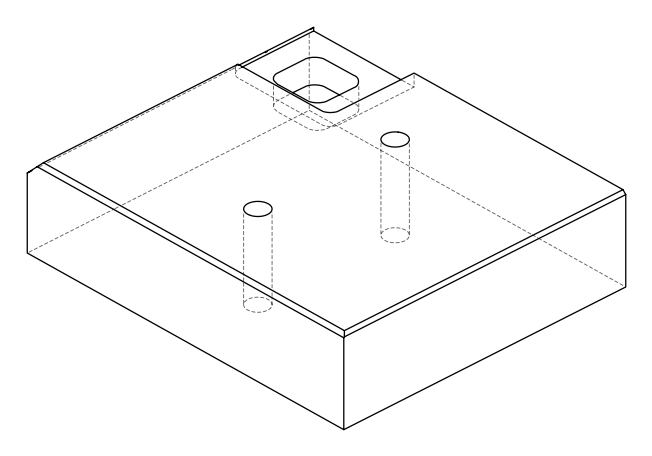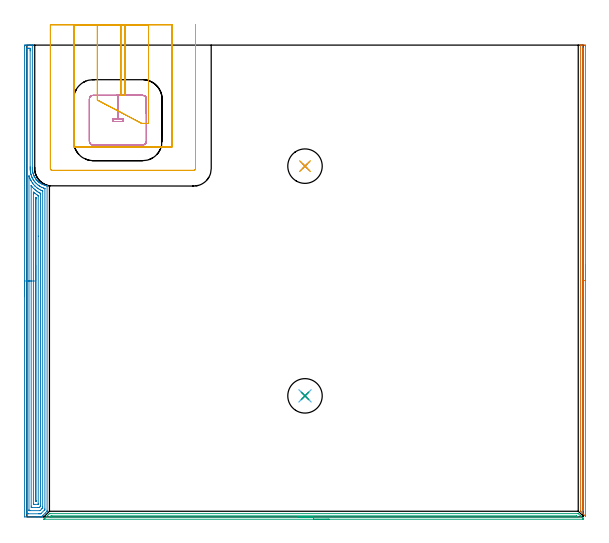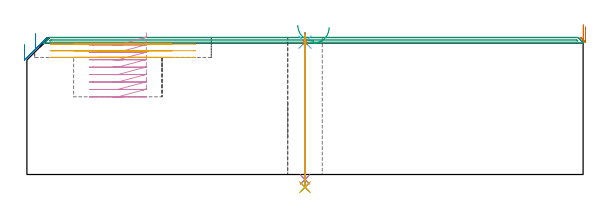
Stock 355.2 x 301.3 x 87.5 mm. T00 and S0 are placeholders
(PLAN: 11 operations, 6 tool changes, 34.4 min)
(1 AREA_MILL | FG_CHAMFER_SURFACE | UGT0205_001 | 4.93 min | 1454 mm3)
(2 AREA_MILL_1 | FG_CHAMFER_SURFACE_1 | UGT0205_001 | 11.84 min | 31210 mm3)
(3 AREA_MILL_2 | FG_CHAMFER_SURFACE_2 | UGT0205_001 | 5.61 min | 2201 mm3)
(4 MILL_RECTANGULAR_POCKET | POCKET_RECTANGULAR_STRAIGHT | UGT0201_136 | Follow Part, ap 5, ae 75% | 4.09 min | 105521 mm3)
(5 MILL_SLOT | SLOT_PARTIAL_RECTANGULAR | UGT0201_136 | Follow Part, ap 5, ae 75% | 6.33 min | 89032 mm3)
(6 SPOT_DRILL | STEP1HOLE | NXT0321_9005460120000 | 0.05 min | 175 mm3)
(7 SPOT_DRILL_1 | STEP1HOLE_1 | NXT0321_9005460120000 | 0.05 min | 176 mm3)
(8 DRILL_THROUGH_HOLE_INTO_CENTER | STEP1HOLE | NXT0301_065 | 0.37 min | 5923 mm3)
(9 DRILL_TO_ENLARGE_THROUGH_HOLE | STEP1HOLE | UGT0301_053 | 0.39 min | 27136 mm3)
(10 DRILL_THROUGH_HOLE_INTO_CENTER_1 | STEP1HOLE_1 | NXT0301_065 | 0.37 min | 5910 mm3)
(11 DRILL_TO_ENLARGE_THROUGH_HOLE_1 | STEP1HOLE_1 | UGT0301_053 | 0.39 min | 27128 mm3)
(TOOL UGT0205_001 | Chamfer Mill 20 x 3 x 45 deg. | D20 FL50 Z2)
(TOOL UGT0201_136 | Carbide End Mill 20.0 | D20 FL30 Z4)
(TOOL NXT0321_9005460120000 | NC Spot Drill, 142deg, 12mm, Carbide, Uncoated | D12 PA142 FL30 Z2)
(TOOL NXT0301_065 | Carbide Drill 9.4mm [860.1-0940-075A1-MM 2214] | D9.4 PA140 FL98 Z2)
(TOOL UGT0301_053 | Twist Drill 22 mm | D22 PA118 FL150 Z2)
(OP 1 AREA_MILL)
G17 G21 G94 G90
T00 M6
G54
G17 G0 G90 X356.7 Y160.9 S1061 M3
G43 Z97.5 H0
Z94.4
G94 G1 Y160.862 Z93.528 F250.
Y160.748 Z92.664
Y160.559 Z91.812
Y160.297 Z90.98
Y159.963 Z90.174
Y159.56 Z89.4
Y159.092 Z88.664
Y158.56 Z87.972
Y157.971 Z87.329
Y157.328 Z86.74
Y156.636 Z86.209
Y155.9 Z85.74
Y155.126 Z85.337
Y154.32 Z85.003
Y153.488 Z84.741
Y152.636 Z84.552
Y151.772 Z84.438
Y150.9 Z84.4
X356.699 Y0.618 Z84.399
X356.698 Y0.589 Z84.398
X356.695 Y0.556 Z84.4
X356.69 Y0.518 Z84.402
X356.586 Y0.613 Z84.511
X356.488 Y0.711 Z84.61
X353.835 Y3.365 Z87.265
X353.673 Y3.529 Z87.424
X353.604 Y3.605 Z87.489
X353.6 Y3.812 Z87.5
Y301.118
X353.603 Y301.29 Z87.488
X353.7 Y301.296 Z87.392
X353.803 Y301.3 Z87.296
X354.01 Z87.09
X354.716 Z86.378
X355.937 Z85.16
X356.45 Y301.294 Z84.644
X356.693 Y301.29 Z84.401
X356.698 Y300.926 Z84.4
X356.7 Y300.671
Y150.9
X355.286 Z85.814
X355.285 Y5.013 Z85.815
X355.284 Y4.706 Z85.816
X355.28 Y4.427 Z85.82
X355.279 Y4.394 Z85.821
X355.252 Y4.41 Z85.848
X355.153 Y4.505 Z85.947
X355.052 Y4.607 Z86.048
X355.028 Y4.633 Z86.072
X355.021 Y4.662 Z86.079
X355.019 Y4.706 Z86.081
X355.016 Y4.986 Z86.084
X355.014 Y5.293 Z86.086
Y5.6
X355.015 Y298.882 Z86.085
X355.017 Y299.162 Z86.083
X355.019 Y299.249 Z86.081
X355.021 Y299.283 Z86.079
X355.035 Y299.29 Z86.065
X355.183 Y299.296 Z85.917
X355.267 Y299.29 Z85.833
X355.279 Y299.284 Z85.821
X355.281 Y299.257 Z85.819
X355.284 Y299.191 Z85.816
X355.285 Y298.882 Z85.815
X355.286 Y298.575 Z85.814
Y150.9
Y150.028 Z85.852
Y149.164 Z85.966
Y148.312 Z86.155
Y147.48 Z86.417
Y146.674 Z86.751
Y145.9 Z87.154
Y145.164 Z87.623
Y144.472 Z88.154
Y143.829 Z88.743
Y143.24 Z89.386
Y142.708 Z90.078
Y142.24 Z90.814
Y141.837 Z91.588
Y141.503 Z92.394
Y141.241 Z93.226
Y141.052 Z94.078
Y140.938 Z94.943
Y140.9 Z95.814
G0 Z97.5
M5
M2
(OP 2 AREA_MILL_1)
G17 G21 G94 G90
T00 M6
G54
G17 G0 G90 X-1.5 Y140.65 S1061 M3
G43 Z97.5 H0
Z83.1
G94 G1 Y140.688 Z82.228 F250.
Y140.802 Z81.364
Y140.991 Z80.512
Y141.253 Z79.68
Y141.587 Z78.874
Y141.99 Z78.1
Y142.459 Z77.364
Y142.99 Z76.672
Y143.579 Z76.029
Y144.222 Z75.44
Y144.914 Z74.909
Y145.65 Z74.44
Y146.424 Z74.037
Y147.23 Z73.703
Y148.062 Z73.441
Y148.914 Z73.252
Y149.778 Z73.138
Y150.65 Z73.1
Y300.337
X-1.499 Y300.686 Z73.101
X-1.494 Y301.224 Z73.103
X-1.491 Y301.292 Z73.105
X-0.959 Y301.3 Z73.637
X-0.682 Z73.914
X-0.071 Z74.524
X1.372 Z75.968
X1.705 Z76.3
X2.371 Z76.971
X3.48 Z78.08
X3.485 Y301.298 Z78.085
X3.494 Y301.293 Z78.09
X3.5 Y301.132 Z78.1
X3.501 Y222.944
X3.504 Y222.556 Z78.101
X3.506 Y222.345 Z78.103
X3.508 Y222.275
X3.518 Y222.032 Z78.107
X3.526 Y221.874 Z78.12
X3.533 Y221.739 Z78.131
X3.541 Y221.605 Z78.139
X3.583 Y221.203 Z78.179
X3.587 Y221.159 Z78.184
X3.65 Y220.712 Z78.248
X3.732 Y220.267 Z78.329
X3.832 Y219.819 Z78.431
X3.941 Y219.416 Z78.538
X3.952 Y219.375 Z78.549
X4.109 Y218.861 Z78.709
X4.235 Y218.523 Z78.834
X4.25 Y218.482 Z78.85
X4.437 Y218.033 Z79.033
X4.522 Y217.845 Z79.12
X4.62 Y217.63 Z79.218
X4.639 Y217.589 Z79.237
X4.811 Y217.253 Z79.409
X4.849 Y217.184 Z79.446
X4.992 Y216.921 Z79.592
X5.038 Y216.843 Z79.638
X5.125 Y216.697 Z79.725
X5.418 Y216.247 Z80.018
X5.698 Y215.844 Z80.298
X5.726 Y215.804 Z80.326
X5.876 Y215.607 Z80.475
X6.144 Y215.282 Z80.74
X6.167 Y215.255 Z80.763
X6.43 Y214.951 Z81.03
X6.465 Y214.912 Z81.065
X6.758 Y214.607 Z81.358
X7.02 Y214.356 Z81.62
X7.07 Y214.308 Z81.669
X7.347 Y214.058 Z81.944
X7.39 Y214.019 Z81.987
X7.476 Y213.949 Z82.073
X7.642 Y213.811 Z82.241
X7.902 Y213.612 Z82.502
X8.079 Y213.477 Z82.679
X8.19 Y213.397 Z82.79
X8.364 Y213.275 Z82.959
X8.517 Y213.165 Z83.116
X8.571 Y213.126 Z83.17
X8.65 Y213.078 Z83.25
X8.808 Y212.983 Z83.403
X8.986 Y212.873 Z83.586
X8.997 Y212.867 Z83.597
X9.052 Y212.837 Z83.652
X9.251 Y212.727 Z83.848
X9.409 Y212.639 Z84.006
X10.224 Y212.234 Z84.824
X10.292 Y212.207 Z84.891
X10.416 Y212.161 Z85.014
X10.583 Y212.1 Z85.176
X11.175 Y211.881 Z85.773
X12.058 Y211.627 Z86.657
X12.359 Y211.556 Z86.956
X12.495 Y211.524 Z87.092
X12.623 Y211.499 Z87.221
X12.803 Y211.464 Z87.399
X12.879 Y211.444 Z87.475
X12.895 Y211.437 Z87.491
X12.9 Y211.379 Z87.5
Y4.186
Y3.594 Z87.483
X12.808 Y3.508 Z87.407
X12.803 Y3.503 Z87.402
X11.701 Y2.4 Z86.3
X10.361 Y1.061 Z84.96
X9.695 Y0.395 Z84.295
X9.465 Y0.168 Z84.065
X9.298 Y0.009 Z83.897
X9.251 Y0.007 Z83.851
X8.918 Y0. Z83.518
X8.586 Z83.186
X7.92 Z82.515
X6.699 Z81.295
X6.144 Z80.738
X-1.237 Y0.001 Z73.36
X-1.492 Y0.01 Z73.106
X-1.499 Y0.265 Z73.099
Y0.29
X-1.5 Y150.65 Z73.1
X-0.086 Z74.514
X-0.085 Y298.914 Z74.515
X-0.071 Y299.29 Z74.529
X0.421 Y299.298 Z75.021
X0.817 Y299.299 Z75.417
X1.309 Y299.297 Z75.909
X1.705 Y299.29 Z76.305
X2.079 Y299.273 Z76.679
X2.082 Y298.9 Z76.682
X2.085 Y298.518 Z76.685
X2.086 Y298.007 Z76.686
Y297.623
X2.087 Y223.497 Z76.687
X2.089 Y222.989 Z76.689
X2.093 Y222.599 Z76.693
X2.102 Y222.096 Z76.702
X2.123 Y221.675 Z76.723
X2.16 Y221.203 Z76.76
X2.217 Y220.687 Z76.817
X2.271 Y220.31 Z76.871
X2.4 Y219.61 Z77.
X2.444 Y219.416 Z77.044
X2.593 Y218.806 Z77.193
X2.672 Y218.523 Z77.272
X2.685 Y218.477 Z77.285
X2.706 Y218.409 Z77.306
X2.857 Y217.951 Z77.457
X2.977 Y217.63 Z77.577
X3.234 Y216.985 Z77.834
X3.345 Y216.737 Z77.945
X3.388 Y216.644 Z77.988
X3.48 Y216.453 Z78.08
X3.802 Y215.844 Z78.402
X3.919 Y215.633 Z78.519
X4.284 Y215.036 Z78.884
X4.34 Y214.951 Z78.94
X4.368 Y214.909 Z78.968
X4.72 Y214.414 Z79.32
X4.99 Y214.058 Z79.59
X5.256 Y213.735 Z79.856
X5.769 Y213.165 Z80.369
X6.144 Y212.791 Z80.744
X6.713 Y212.272 Z81.313
X7.032 Y212.015 Z81.632
X7.881 Y211.379 Z82.481
X7.92 Y211.352 Z82.52
X8.002 Y211.296 Z82.602
X8.808 Y210.834 Z83.408
X9.479 Y210.486 Z84.079
X9.695 Y210.382 Z84.295
X9.886 Y210.294 Z84.486
X10.583 Y210.04 Z85.183
X10.86 Y209.941 Z85.46
X11.247 Y209.819 Z85.847
X11.471 Y209.745 Z86.071
X11.484 Y209.593 Z86.084
X11.485 Y209.579 Z86.085
Y5.065
X11.471 Y4.633 Z86.071
X11.252 Y4.407 Z85.852
X11.036 Y4.186 Z85.636
X9.028 Y2.178 Z83.628
X8.954 Y2.106 Z83.554
X8.894 Y2.05 Z83.494
X8.854 Y2.016 Z83.454
X8.808 Y2.01 Z83.408
X8.316 Y2.002 Z82.916
X7.92 Y2.001 Z82.52
X7.43 Y2. Z82.03
X0.817 Y2.001 Z75.417
X0.324 Y2.003 Z74.924
X-0.071 Y2.01 Z74.529
X-0.085 Y2.4 Z74.515
Y2.415
X-0.086 Y150.65 Z74.514
X1.328 Z75.928
X1.329 Y217.116 Z75.929
X1.33 Y217.63 Z75.93
X1.331 Y217.691 Z75.931
X1.334 Y217.758 Z75.934
X1.395 Y217.63 Z75.995
X1.705 Y216.733 Z76.305
X2.076 Y215.844 Z76.676
X2.402 Y215.143 Z77.002
X2.502 Y214.951 Z77.102
X2.593 Y214.782 Z77.193
X2.852 Y214.32 Z77.452
X3.016 Y214.058 Z77.616
X3.48 Y213.34 Z78.08
X3.6 Y213.165 Z78.2
X3.916 Y212.727 Z78.516
X4.284 Y212.272 Z78.884
X4.368 Y212.175 Z78.968
X5.105 Y211.379 Z79.705
X5.256 Y211.23 Z79.856
X6.065 Y210.486 Z80.665
X6.144 Y210.421 Z80.744
X6.452 Y210.176 Z81.052
X7.032 Y209.752 Z81.632
X7.256 Y209.593 Z81.856
X7.92 Y209.19 Z82.52
X8.212 Y209.019 Z82.812
X8.807 Y208.7 Z83.407
X9.408 Y208.418 Z84.008
X9.695 Y208.298 Z84.295
X10.046 Y208.153 Z84.646
X10.065 Y208.135 Z84.665
X10.067 Y208.1 Z84.667
X10.07 Y208.034 Z84.67
X10.071 Y207.933 Z84.671
Y207.807
Y6.488
X10.069 Y5.973 Z84.669
X10.067 Y5.784 Z84.667
X10.065 Y5.693 Z84.665
X10.028 Y5.638 Z84.628
X9.695 Y5.297 Z84.295
X9.588 Y5.188 Z84.188
X8.586 Y4.186 Z83.186
X8.451 Y4.058 Z83.051
X8.402 Y4.013 Z83.002
X8.29 Y4.008 Z82.89
X8.104 Y4.001 Z82.704
X1.89 Y4. Z76.49
X1.705 Y4.002 Z76.305
X1.519 Y4.006 Z76.119
X1.397 Y4.01 Z75.997
X1.335 Y4.023 Z75.935
X1.333 Y4.061 Z75.933
X1.331 Y4.186 Z75.931
X1.329 Y4.564 Z75.929
X1.328 Y150.65 Z75.928
X2.743 Z77.343
Y211.227
X2.745 Y211.379 Z77.345
X2.748 Y211.508 Z77.348
X2.75 Y211.524 Z77.35
X2.755 Y211.521 Z77.355
X2.773 Y211.501 Z77.373
X2.871 Y211.379 Z77.471
X3.48 Y210.622 Z78.08
X3.599 Y210.486 Z78.199
X4.368 Y209.662 Z78.968
X4.436 Y209.593 Z79.036
X5.256 Y208.85 Z79.856
X5.43 Y208.7 Z80.03
X6.144 Y208.159 Z80.744
X6.623 Y207.807 Z81.223
X7.032 Y207.552 Z81.632
X7.675 Y207.159 Z82.275
X8.144 Y206.913 Z82.744
X8.359 Y206.804 Z82.959
X8.517 Y206.721 Z83.117
X8.646 Y206.653 Z83.246
X8.65 Y206.633 Z83.25
X8.653 Y206.542 Z83.253
X8.657 Y206.172 Z83.257
Y6.866
X8.655 Y6.773 Z83.255
X8.652 Y6.728 Z83.252
X8.649 Y6.709 Z83.249
X8.633 Y6.691 Z83.233
X8.515 Y6.57 Z83.115
X8.361 Y6.422 Z82.961
X7.92 Y6.01 Z82.52
X7.887 Y6.005 Z82.487
X7.032 Y6. Z81.632
X3.453 Z78.053
X3.041 Y6.006 Z77.641
X2.835 Y6.01 Z77.435
X2.749 Y6.02 Z77.349
X2.743 Y6.866 Z77.343
Y150.65
X4.157 Z78.757
Y206.233
X4.158 Y206.913 Z78.758
X4.16 Y207.123 Z78.76
X4.164 Y207.338 Z78.764
X4.173 Y207.436 Z78.773
X4.795 Y206.913 Z79.395
X5.256 Y206.562 Z79.856
X5.981 Y206.02 Z80.581
X6.144 Y205.914 Z80.744
X6.429 Y205.734 Z81.029
X7.032 Y205.37 Z81.632
X7.184 Y205.277 Z81.784
X7.233 Y205.246 Z81.833
X7.237 Y205.197 Z81.837
X7.24 Y205.127 Z81.84
X7.242 Y204.916 Z81.842
X7.243 Y179.303 Z81.843
X7.242 Y8.44 Z81.842
X7.239 Y8.227 Z81.839
X7.236 Y8.086 Z81.836
X7.228 Y8.009 Z81.828
X7.193 Y8.007 Z81.793
X7.032 Y8.003 Z81.632
X6.791 Y8. Z81.391
X5.015 Y8.001 Z79.615
X4.368 Y8.01 Z78.968
X4.164 Y8.023 Z78.764
X4.159 Y8.439 Z78.759
X4.158 Y8.652 Z78.758
X4.157 Y150.65 Z78.757
X5.571 Z80.171
X5.572 Y203.601 Z80.172
X5.574 Y203.915 Z80.174
X5.577 Y204.046 Z80.177
X5.579 Y204.066 Z80.179
X5.595 Y204.059 Z80.195
X5.636 Y204.037 Z80.236
X5.698 Y203.997 Z80.298
X5.822 Y203.911 Z80.422
X5.826 Y203.661 Z80.426
X5.828 Y203.341 Z80.428
X5.829 Y203.024 Z80.429
Y10.206
X5.827 Y10.034 Z80.427
X5.825 Y10.014 Z80.425
X5.824 Y10.011 Z80.424
X5.802 Y10.007 Z80.402
X5.737 Y10.002 Z80.337
X5.69 Z80.29
X5.589 Y10.01 Z80.189
X5.578 Y10.02 Z80.178
X5.575 Y10.05 Z80.175
X5.573 Y10.119 Z80.173
X5.571 Y10.438 Z80.171
Y10.697
Y150.65
Y151.522 Z80.209
Y152.387 Z80.323
Y153.238 Z80.512
Y154.07 Z80.774
Y154.876 Z81.108
Y155.65 Z81.511
Y156.386 Z81.98
Y157.078 Z82.511
Y157.721 Z83.1
Y158.31 Z83.743
Y158.842 Z84.435
Y159.31 Z85.171
Y159.713 Z85.945
Y160.047 Z86.751
Y160.309 Z87.583
Y160.498 Z88.435
Y160.612 Z89.3
Y160.65 Z90.171
G0 Z97.5
M5
M2
(OP 3 AREA_MILL_2)
G17 G21 G94 G90
T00 M6
G54
G17 G0 G90 X193. Y-1.5 S1061 M3
G43 Z97.5 H0
Z93.9
G94 G1 X192.962 Z93.028 F250.
X192.848 Z92.164
X192.659 Z91.312
X192.397 Z90.48
X192.063 Z89.674
X191.66 Z88.9
X191.191 Z88.164
X190.66 Z87.472
X190.071 Z86.829
X189.428 Z86.24
X188.736 Z85.709
X188. Z85.24
X187.226 Z84.837
X186.42 Z84.503
X185.588 Z84.241
X184.736 Z84.052
X183.872 Z83.938
X183. Z83.9
X10.958
X10.815 Y-1.496 Z83.902
X10.841 Y-1.466 Z83.932
X10.975 Y-1.325 Z84.073
X11.422 Y-0.876 Z84.52
X11.567 Y-0.73 Z84.665
X11.854 Y-0.445 Z84.954
X11.884 Y-0.416 Z84.984
X12.451 Y0.153 Z85.549
X12.811 Y0.511 Z85.911
X13.334 Y1.036 Z86.432
X13.924 Y1.625 Z87.024
X14.366 Y2.066 Z87.466
X14.369 Y2.068 Z87.468
X14.404 Y2.097 Z87.486
X14.997 Y2.1 Z87.5
X351.897
X352.104 Y2.096 Z87.489
X352.131 Y2.069 Z87.468
X352.134 Y2.066 Z87.466
X353.386 Y0.815 Z86.212
X353.46 Y0.742 Z86.138
X353.664 Y0.536 Z85.936
X354.343 Y-0.142 Z85.255
X354.402 Y-0.202 Z85.197
X354.578 Y-0.378 Z85.021
X354.637 Y-0.436 Z84.961
X354.693 Y-0.493 Z84.906
X354.876 Y-0.675 Z84.724
X354.932 Y-0.73 Z84.666
X354.984 Y-0.784 Z84.615
X355.174 Y-0.977 Z84.422
X355.194 Y-1.006 Z84.393
X355.195 Y-1.025 Z84.375
X355.2 Y-1.336 Z84.064
Y-1.493 Z83.907
X355.094 Y-1.5 Z83.9
X183.
Y-0.086 Z85.314
X14.939 Y-0.085 Z85.315
X14.706 Y-0.079 Z85.321
X14.715 Y-0.047 Z85.353
X14.803 Y0.05 Z85.45
X14.898 Y0.148 Z85.548
X14.997 Y0.247 Z85.647
X15.251 Y0.49 Z85.89
X15.458 Y0.679 Z86.079
X15.854 Y0.685 Z86.085
X15.89 Y0.686 Z86.086
X350.947 Y0.685 Z86.085
X351.003 Y0.684 Z86.084
X351.067 Y0.679 Z86.079
X351.265 Y0.483 Z85.883
X351.469 Y0.281 Z85.681
X351.817 Y-0.083 Z85.317
X351.816 Y-0.084 Z85.316
X351.784 Y-0.085 Z85.315
X183. Y-0.086 Z85.314
X182.128 Z85.352
X181.263 Z85.466
X180.412 Z85.655
X179.58 Z85.917
X178.774 Z86.251
X178. Z86.654
X177.264 Z87.123
X176.572 Z87.654
X175.929 Z88.243
X175.34 Z88.886
X174.808 Z89.578
X174.34 Z90.314
X173.937 Z91.088
X173.603 Z91.894
X173.341 Z92.726
X173.152 Z93.578
X173.038 Z94.443
X173. Z95.314
G0 Z97.5
M5
M2
(OP 4 MILL_RECTANGULAR_POCKET)
G17 G21 G94 G90
T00 M6
G54
G17 G0 G90 X76.3 Y257.496 S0 M3
G43 Z97.5 H0
Z90.5
G94 G1 Y266.8 Z88.007 F250.
Y266.955 Z87.965
X76.233 Y267.383 Z87.849
X76.091 Y267.792 Z87.733
X75.878 Y268.168 Z87.617
X75.601 Y268.501 Z87.501
X75.268 Y268.778 Z87.385
X74.892 Y268.991 Z87.27
X74.483 Y269.133 Z87.154
X74.055 Y269.2 Z87.038
X58.1 Z82.762
Y254.2
X54.9 F500.
Y252.5
X61.3
Y254.2
X58.1
Y269.2
X42.3
G3 X39.9 Y266.8 R2.4
G1 Y239.9
G3 X42.3 Y237.5 R2.4
G1 X73.9
G3 X76.3 Y239.9 R2.4
G1 Y266.8
G3 X73.9 Y269.2 R2.4
G1 X58.1
X57.1
G0 X76.3 Y257.496 Z85.762
G1 Y266.8 Z83.269 F250.
Y266.955 Z83.228
X76.233 Y267.383 Z83.112
X76.091 Y267.792 Z82.996
X75.878 Y268.168 Z82.88
X75.601 Y268.501 Z82.764
X75.268 Y268.778 Z82.648
X74.892 Y268.991 Z82.532
X74.483 Y269.133 Z82.416
X74.055 Y269.2 Z82.3
X58.1 Z78.025
Y254.2
X54.9 F500.
Y252.5
X61.3
Y254.2
X58.1
Y269.2
X42.3
G3 X39.9 Y266.8 R2.4
G1 Y239.9
G3 X42.3 Y237.5 R2.4
G1 X73.9
G3 X76.3 Y239.9 R2.4
G1 Y266.8
G3 X73.9 Y269.2 R2.4
G1 X58.1
X57.1
G0 X76.3 Y257.496 Z81.025
G1 Y266.8 Z78.532 F250.
Y266.955 Z78.49
X76.233 Y267.383 Z78.374
X76.091 Y267.792 Z78.258
X75.878 Y268.168 Z78.142
X75.601 Y268.501 Z78.027
X75.268 Y268.778 Z77.911
X74.892 Y268.991 Z77.795
X74.483 Y269.133 Z77.679
X74.055 Y269.2 Z77.563
X58.1 Z73.287
Y254.2
X54.9 F500.
Y252.5
X61.3
Y254.2
X58.1
Y269.2
X42.3
G3 X39.9 Y266.8 R2.4
G1 Y239.9
G3 X42.3 Y237.5 R2.4
G1 X73.9
G3 X76.3 Y239.9 R2.4
G1 Y266.8
G3 X73.9 Y269.2 R2.4
G1 X58.1
X57.1
G0 X76.3 Y257.496 Z76.287
G1 Y266.8 Z73.794 F250.
Y266.955 Z73.753
X76.233 Y267.383 Z73.637
X76.091 Y267.792 Z73.521
X75.878 Y268.168 Z73.405
X75.601 Y268.501 Z73.289
X75.268 Y268.778 Z73.173
X74.892 Y268.991 Z73.057
X74.483 Y269.133 Z72.941
X74.055 Y269.2 Z72.825
X58.1 Z68.55
Y254.2
X54.9 F500.
Y252.5
X61.3
Y254.2
X58.1
Y269.2
X42.3
G3 X39.9 Y266.8 R2.4
G1 Y239.9
G3 X42.3 Y237.5 R2.4
G1 X73.9
G3 X76.3 Y239.9 R2.4
G1 Y266.8
G3 X73.9 Y269.2 R2.4
G1 X58.1
X57.1
G0 X76.3 Y257.496 Z71.55
G1 Y266.8 Z69.057 F250.
Y266.955 Z69.015
X76.233 Y267.383 Z68.899
X76.091 Y267.792 Z68.783
X75.878 Y268.168 Z68.668
X75.601 Y268.501 Z68.552
X75.268 Y268.778 Z68.436
X74.892 Y268.991 Z68.32
X74.483 Y269.133 Z68.204
X74.055 Y269.2 Z68.088
X58.1 Z63.812
Y254.2
X54.9 F500.
Y252.5
X61.3
Y254.2
X58.1
Y269.2
X42.3
G3 X39.9 Y266.8 R2.4
G1 Y239.9
G3 X42.3 Y237.5 R2.4
G1 X73.9
G3 X76.3 Y239.9 R2.4
G1 Y266.8
G3 X73.9 Y269.2 R2.4
G1 X58.1
X57.1
G0 X76.3 Y257.496 Z66.812
G1 Y266.8 Z64.32 F250.
Y266.955 Z64.278
X76.233 Y267.383 Z64.162
X76.091 Y267.792 Z64.046
X75.878 Y268.168 Z63.93
X75.601 Y268.501 Z63.814
X75.268 Y268.778 Z63.698
X74.892 Y268.991 Z63.582
X74.483 Y269.133 Z63.466
X74.055 Y269.2 Z63.35
X58.1 Z59.075
Y254.2
X54.9 F500.
Y252.5
X61.3
Y254.2
X58.1
Y269.2
X42.3
G3 X39.9 Y266.8 R2.4
G1 Y239.9
G3 X42.3 Y237.5 R2.4
G1 X73.9
G3 X76.3 Y239.9 R2.4
G1 Y266.8
G3 X73.9 Y269.2 R2.4
G1 X58.1
X57.1
G0 X76.3 Y257.496 Z62.075
G1 Y266.8 Z59.582 F250.
Y266.955 Z59.54
X76.233 Y267.383 Z59.425
X76.091 Y267.792 Z59.309
X75.878 Y268.168 Z59.193
X75.601 Y268.501 Z59.077
X75.268 Y268.778 Z58.961
X74.892 Y268.991 Z58.845
X74.483 Y269.133 Z58.729
X74.055 Y269.2 Z58.613
X58.1 Z54.337
Y254.2
X54.9 F500.
Y252.5
X61.3
Y254.2
X58.1
Y269.2
X42.3
G3 X39.9 Y266.8 R2.4
G1 Y239.9
G3 X42.3 Y237.5 R2.4
G1 X73.9
G3 X76.3 Y239.9 R2.4
G1 Y266.8
G3 X73.9 Y269.2 R2.4
G1 X58.1
X57.1
G0 X76.3 Y257.496 Z57.337
G1 Y266.8 Z54.845 F250.
Y266.955 Z54.803
X76.233 Y267.383 Z54.687
X76.091 Y267.792 Z54.571
X75.878 Y268.168 Z54.455
X75.601 Y268.501 Z54.339
X75.268 Y268.778 Z54.223
X74.892 Y268.991 Z54.107
X74.483 Y269.133 Z53.991
X74.055 Y269.2 Z53.875
X58.1 Z49.6
Y254.2
X54.9 F500.
Y252.5
X61.3
Y254.2
X58.1
Y269.2
X42.3
G3 X39.9 Y266.8 R2.4
G1 Y239.9
G3 X42.3 Y237.5 R2.4
G1 X73.9
G3 X76.3 Y239.9 R2.4
G1 Y266.8
G3 X73.9 Y269.2 R2.4
G1 X58.1
X57.1
G0 Z97.5
M5
M2
(OP 5 MILL_SLOT)
G17 G21 G94 G90
T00 M6
G54
G17 G0 G90 X60. Y314.3 S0 M3
G43 Z97.5 H0
Z83.267
G94 G1 Y311.3 F250.
Y269.2 F500.
X62.7
Y311.3
Y314.3 F250.
X45.
Y311.3
Y269.2 F500.
Y266.2 F250.
X73.3 Y251.3 F500.
X76.3 F250.
X77.7 F500.
Y311.3
Y314.3 F250.
X30.
Y311.3
Y236.3 F500.
X92.7
Y311.3
Y314.3 F250.
X15.
Y311.3
Y222.5 F500.
G3 X16.2 Y221.3 R1.2
G1 X106.5
G3 X107.7 Y222.5 R1.2
G1 Y311.3
Y314.3 F250.
G0 X60. Z79.033
G1 Y311.3
Y269.2 F500.
X62.7
Y311.3
Y314.3 F250.
X45.
Y311.3
Y269.2 F500.
Y266.2 F250.
X73.3 Y251.3 F500.
X76.3 F250.
X77.7 F500.
Y311.3
Y314.3 F250.
X30.
Y311.3
Y236.3 F500.
X92.7
Y311.3
Y314.3 F250.
X15.
Y311.3
Y222.5 F500.
G3 X16.2 Y221.3 R1.2
G1 X106.5
G3 X107.7 Y222.5 R1.2
G1 Y311.3
Y314.3 F250.
G0 X60. Z74.8
G1 Y311.3
Y269.2 F500.
X62.7
Y311.3
Y314.3 F250.
X45.
Y311.3
Y269.2 F500.
Y266.2 F250.
X73.3 Y251.3 F500.
X76.3 F250.
X77.7 F500.
Y311.3
Y314.3 F250.
X30.
Y311.3
Y236.3 F500.
X92.7
Y311.3
Y314.3 F250.
X15.
Y311.3
Y222.5 F500.
G3 X16.2 Y221.3 R1.2
G1 X106.5
G3 X107.7 Y222.5 R1.2
G1 Y311.3
Y314.3 F250.
G0 Z97.5
M5
M2
(OP 6 SPOT_DRILL)
G17 G21 G94 G90
T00 M6
G54
G17 G0 G90 X177.6 Y77.3 S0 M3
G43 Z97.5 H0
G94 G81 G98 Z84.5 F250. R90.5
G80
M5
M2
(OP 7 SPOT_DRILL_1)
G17 G21 G94 G90
T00 M6
G54
G17 G0 G90 X177.6 Y224. S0 M3
G43 Z97.5 H0
G94 G81 G98 Z84.5 F250. R90.5
G80
M5
M2
(OP 8 DRILL_THROUGH_HOLE_INTO_CENTER)
G17 G21 G94 G90
T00 M6
G54
G17 G0 G90 X177.6 Y77.3 S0 M3
G43 Z97.5 H1
G94 G73 G98 Z-3.211 F250. Q9.071 R89.5
G80
M5
M2
(OP 9 DRILL_TO_ENLARGE_THROUGH_HOLE)
G17 G21 G94 G90
T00 M6
G54
G17 G0 G90 X177.6 Y77.3 S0 M3
G43 Z97.5 H0
G94 G73 G98 Z-8.109 F250. Q19.122 R89.5
G80
M5
M2
(OP 10 DRILL_THROUGH_HOLE_INTO_CENTER_1)
G17 G21 G94 G90
T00 M6
G54
G17 G0 G90 X177.6 Y224. S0 M3
G43 Z97.5 H1
G94 G73 G98 Z-3.211 F250. Q9.071 R89.5
G80
M5
M2
(OP 11 DRILL_TO_ENLARGE_THROUGH_HOLE_1)
G17 G21 G94 G90
T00 M6
G54
G17 G0 G90 X177.6 Y224. S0 M3
G43 Z97.5 H0
G94 G73 G98 Z-8.109 F250. Q19.122 R89.5
G80
M5
M2
